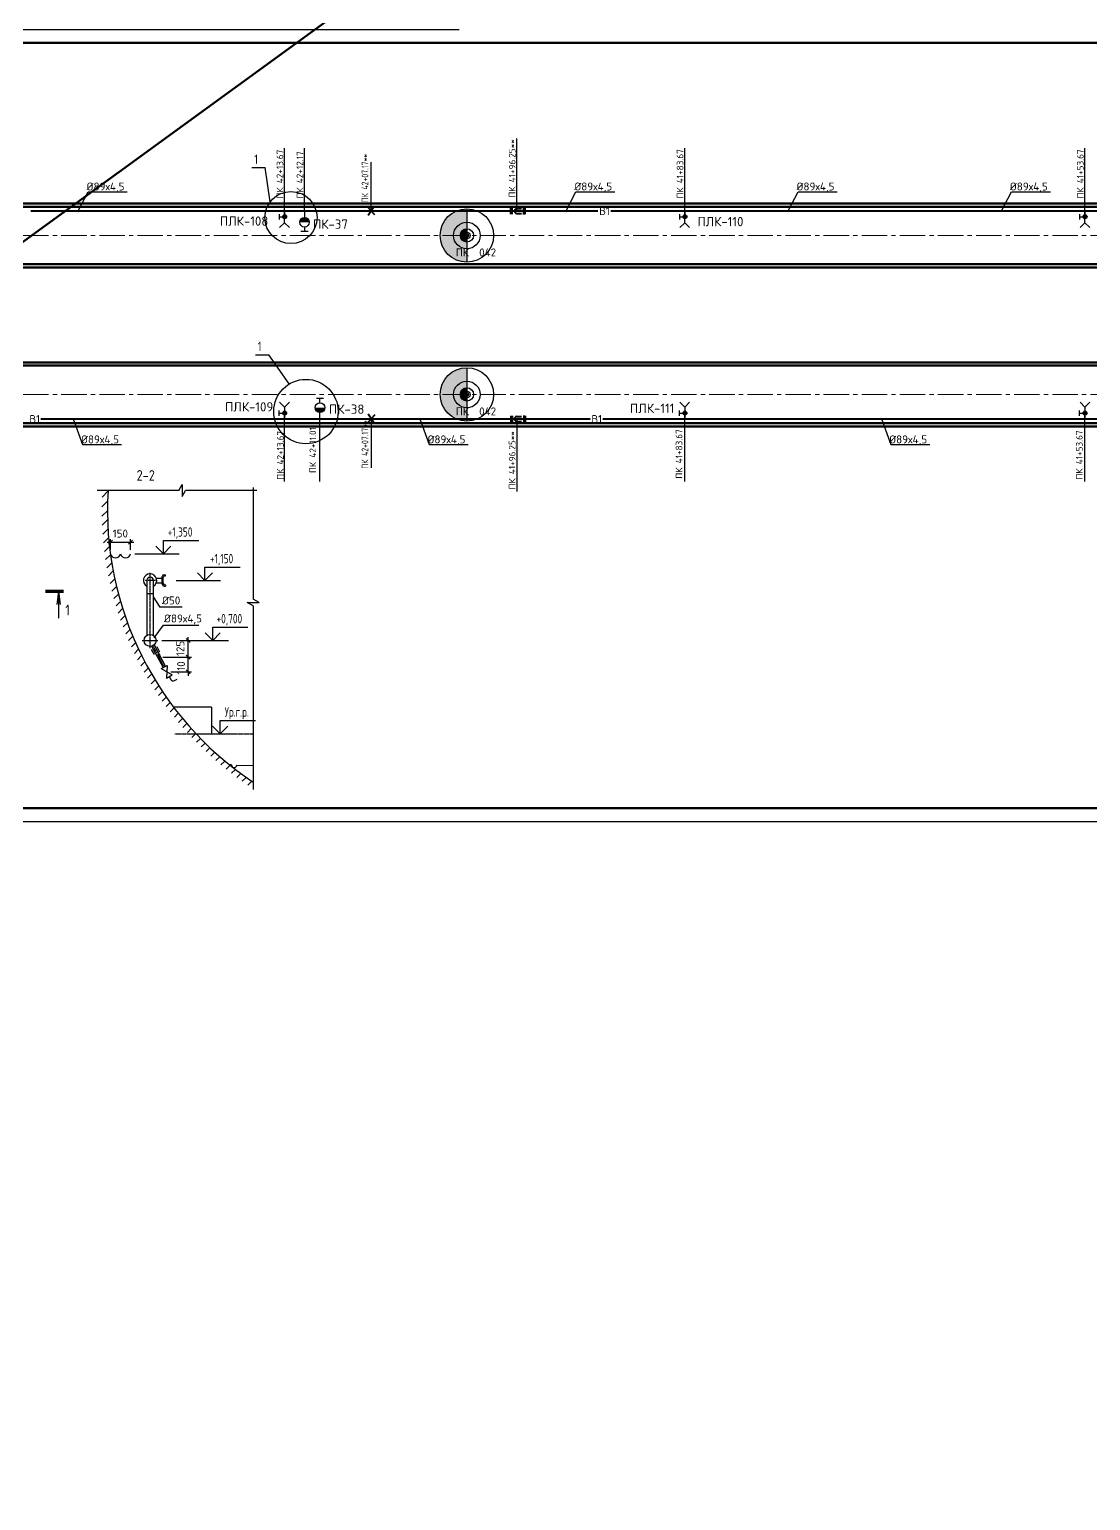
# Paper-space layout 'л2-л8' of a CAD drawing. Header units: millimetres. Extents: x 10032 to 18918, y -3051 to 627.
# Drawn here: x 16725 to 17123, y -2688 to -2137 of the extents above; entities that cross this region are included whole.
import ezdxf
from ezdxf.enums import TextEntityAlignment as Align

# ---------------------------------------------------------------- set-up
doc = ezdxf.new("R2010")
doc.units = ezdxf.units.MM
doc.header["$LTSCALE"] = 0.5
doc.linetypes.add('CENTER', pattern=[2, 1.25, -0.25, 0.25, -0.25])
doc.linetypes.add('CENTER2', pattern=[28.575, 19.05, -3.175, 3.175, -3.175])
for name, color, linetype, lineweight in [('1_fragment_plan', 7, 'Continuous', 30), ('1_PK500', 5, 'Continuous', 35), ('_Формат', 7, 'Continuous', 35), ('А_Конструкции', 4, 'Continuous', 50), ('АР_Оси', 242, 'CENTER2', 18)]:
    doc.layers.add(name, color=color, linetype=linetype, lineweight=lineweight)
for name, color, linetype in [('1_NADPIS', 7, 'Continuous'), ('DIZAIN', 30, 'Continuous'), ('FORMAT', 7, 'Continuous'), ('OTMETKI', 2, 'Continuous'), ('ВК_конструкции', 7, 'Continuous'), ('ВК_надписи', 7, 'Continuous'), ('ВК_отметки', 9, 'Continuous'), ('ВК_сети', 4, 'Continuous'), ('ГТ_ПК', 2, 'Continuous'), ('ГТ_ПК @ 0.25', 2, 'Continuous'), ('ГТ_ПК @ 0.5', 2, 'Continuous'), ('ГТ_ПК @ 1', 2, 'Continuous'), ('ГТ_ПК @ 2', 2, 'Continuous'), ('ГТ_ПК @ 4', 2, 'Continuous')]:
    doc.layers.add(name, color=color, linetype=linetype)
doc.styles.add('ROMANS', font='romans.shx', dxfattribs={"width": 0.8, "height": 1.75})
doc.styles.add('RS-3-08', font='romans.shx', dxfattribs={"width": 0.8, "height": 3})
doc.styles.add('Стандарт ММП', font='isocpeur.ttf')
doc.dimstyles.new('M1000', dxfattribs={"dimtxt": 3, "dimasz": 2, "dimexe": 1.2, "dimexo": 1.5, "dimgap": 1.3, "dimtad": 1, "dimdec": 0, "dimlfac": 1000, "dimrnd": 1, "dimzin": 0, "dimdsep": 46, "dimtxsty": 'RS-3-08', "dimblk1": 'OBLIQUE', "dimblk2": 'OBLIQUE', "dimsah": 1, "dimcen": 0, "dimdle": 1.2, "dimadec": 0, "dimazin": 0, "dimtfac": 1, "dimtdec": 0, "dimtmove": 2, "dimatfit": 3, "dimldrblk": 'ARCHTICK', "dimfxl": 1, "dimtolj": 1, "dimtzin": 0, "dimarcsym": 0})

# ---------------------------------------------------------------- blocks, each defined once
blk = doc.blocks.new('ПК')
at = {"layer": 'ГТ_ПК'}
blk.add_hatch(color=0, dxfattribs=at).paths.add_polyline_path([(0, -2.5, 0.414214), (2.5, 0, 0.414214), (0, 2.5)])
at = {"layer": 'ГТ_ПК', "color": 0}
blk.add_line((0, -2.5), (0, 2.5), dxfattribs=at)
blk.add_circle((0, 0), 2.5, dxfattribs=at)
blk = doc.blocks.new('*U473')
at = {"layer": 'ГТ_ПК @ 0.25', "extrusion": (9.32183e-09, 7.72587e-22, 1), "xscale": 0.2500000000000059, "yscale": 0.2500000000000053, "zscale": 0.2500000000000053, "rotation": 180}
blk.add_blockref('ПК', (16889.29, -2213.87, 0), dxfattribs=at)
at = {"layer": 'ГТ_ПК @ 0.5', "extrusion": (9.32183e-09, 7.72587e-22, 1), "xscale": 0.5000000000000185, "yscale": 0.5000000000000173, "zscale": 0.5000000000000173, "rotation": 180}
blk.add_blockref('ПК', (16889.29, -2213.87, 0), dxfattribs=at)
at = {"layer": 'ГТ_ПК @ 1', "extrusion": (9.32183e-09, 7.72587e-22, 1), "rotation": 179.9999999999641}
blk.add_blockref('ПК', (16889.29, -2213.87, 0), dxfattribs=at)
at = {"layer": 'ГТ_ПК @ 2', "extrusion": (9.32183e-09, 7.72587e-22, 1), "xscale": 2.000000000000074, "yscale": 2.000000000000069, "zscale": 2.000000000000069, "rotation": 180}
blk.add_blockref('ПК', (16889.29, -2213.87, 0), dxfattribs=at)
at = {"layer": 'ГТ_ПК @ 4', "extrusion": (9.32183e-09, 7.72587e-22, 1), "xscale": 4.000000000000095, "yscale": 4.000000000000085, "zscale": 4.000000000000085, "rotation": 180}
blk.add_blockref('ПК', (16889.29, -2213.87, 0), dxfattribs=at)
blk = doc.blocks.new('*U492')
at = {"layer": 'ГТ_ПК @ 0.25', "extrusion": (9.32183e-09, 7.72587e-22, 1), "xscale": 0.2500000000000059, "yscale": 0.2500000000000053, "zscale": 0.2500000000000053, "rotation": 180}
blk.add_blockref('ПК', (16889.29, -2273.47, 0), dxfattribs=at)
at = {"layer": 'ГТ_ПК @ 0.5', "extrusion": (9.32183e-09, 7.72587e-22, 1), "xscale": 0.5000000000000185, "yscale": 0.5000000000000173, "zscale": 0.5000000000000173, "rotation": 180}
blk.add_blockref('ПК', (16889.29, -2273.47, 0), dxfattribs=at)
at = {"layer": 'ГТ_ПК @ 1', "extrusion": (9.32183e-09, 7.72587e-22, 1), "rotation": 179.9999999999641}
blk.add_blockref('ПК', (16889.29, -2273.47, 0), dxfattribs=at)
at = {"layer": 'ГТ_ПК @ 2', "extrusion": (9.32183e-09, 7.72587e-22, 1), "xscale": 2.000000000000074, "yscale": 2.000000000000069, "zscale": 2.000000000000069, "rotation": 180}
blk.add_blockref('ПК', (16889.29, -2273.47, 0), dxfattribs=at)
at = {"layer": 'ГТ_ПК @ 4', "extrusion": (9.32183e-09, 7.72587e-22, 1), "xscale": 4.000000000000095, "yscale": 4.000000000000085, "zscale": 4.000000000000085, "rotation": 180}
blk.add_blockref('ПК', (16889.29, -2273.47, 0), dxfattribs=at)
blk = doc.blocks.new('RAZ')
at = {"layer": '1_fragment_plan'}
for q in [(4.96, 5.65), (4.96, 4.35), (10, 5)]:
    blk.add_line((0, 5), q, dxfattribs=at)
at = {"layer": '1_fragment_plan', "color": 4, "const_width": 1.2}
blk.add_lwpolyline([(0, 6.99), (0, 0)], dxfattribs=at)
blk = doc.blocks.new('_raznl')
at = {"layer": 'DIZAIN', "rotation": 90}
blk.add_blockref('RAZ', (0, 0), dxfattribs=at)
at = {"layer": 'DIZAIN', "color": 4, "style": 'ROMANS', "width": 0.8, "flags": 4}
blk.add_attdef('N', text='', height=4, dxfattribs=at).set_placement((-7.55, 5), align=Align.RIGHT)
blk = doc.blocks.new('_razg')
at = {"layer": 'DIZAIN', "color": 4, "style": 'ROMANS', "width": 0.8, "flags": 4}
blk.add_attdef('N-N', text='', height=4, dxfattribs=at).set_placement((0.14, 3.55), align=Align.MIDDLE)
blk = doc.blocks.new('_otmp')
at = {"layer": 'ВК_отметки'}
blk.add_line((4.24, 0), (20.89, 0), dxfattribs=at)
at = {"layer": 'ВК_отметки', "linetype": 'Continuous'}
blk.add_lwpolyline([(15, 0), (12.17, 2.83)], dxfattribs=at)
at = {"layer": 'ВК_отметки'}
for points in [[(15, 0), (15, 5), (28.21, 5)], [(15, 0), (17.83, 2.83)]]:
    blk.add_lwpolyline(points, dxfattribs=at)
at = {"layer": 'ВК_отметки', "style": 'ROMANS', "width": 0.7, "flags": 4}
blk.add_attdef('О', text='', height=3.5, dxfattribs=at).set_placement((21.25, 6.42), align=Align.CENTER)
blk = doc.blocks.new('_Oblique')
at = {"linetype": 'ByBlock', "lineweight": 30}
blk.add_line((-0.5, -0.5), (0.5, 0.5), dxfattribs=at)
blk = doc.blocks.new('*D53')
at = {"layer": 'Defpoints', "color": 0, "lineweight": 30, "ltscale": 0.5}
for p in [(16774.08, -2371.95), (16784.87, -2371.95), (16776.81, -2377.45)]:
    blk.add_point(p, dxfattribs=at)
at = {"layer": 'ВК_надписи', "color": 7, "lineweight": -2, "ltscale": 0.5}
for p, q in [((16784.87, -2371.95), (16784.87, -2370.45)), ((16775.58, -2371.95), (16786.07, -2371.95)), ((16784.87, -2377.45), (16784.87, -2371.95)), ((16778.31, -2377.45), (16786.07, -2377.45)), ((16784.87, -2377.45), (16784.87, -2378.95))]:
    blk.add_line(p, q, dxfattribs=at)
at = {"layer": 'ВК_надписи', "color": 7, "lineweight": -2, "ltscale": 0.5, "xscale": 1.5, "yscale": 1.5, "zscale": 1.5}
for p, rotation in [((16784.87, -2371.95), 270), ((16784.87, -2377.45), 90)]:
    blk.add_blockref('_Oblique', p, dxfattribs=dict(at, rotation=rotation))
at = {"layer": 'ВК_надписи', "color": 7, "ltscale": 0.5, "insert": (16782.17, -2376.05), "char_height": 3, "attachment_point": 5, "rotation": 90, "style": 'Стандарт ММП'}
blk.add_mtext('\\A1;110', dxfattribs=at)
blk = doc.blocks.new('*D54')
at = {"layer": 'Defpoints', "color": 0, "lineweight": 30, "ltscale": 0.5}
for p in [(16773.5, -2365.7), (16784.87, -2365.7), (16773.88, -2371.95)]:
    blk.add_point(p, dxfattribs=at)
at = {"layer": 'ВК_надписи', "color": 7, "lineweight": -2, "ltscale": 0.5}
for p, q in [((16775, -2365.7), (16786.07, -2365.7)), ((16784.87, -2373.15), (16784.87, -2364.5)), ((16775.38, -2371.95), (16786.07, -2371.95))]:
    blk.add_line(p, q, dxfattribs=at)
at = {"layer": 'ВК_надписи', "color": 7, "lineweight": -2, "ltscale": 0.5, "xscale": 1.5, "yscale": 1.5, "zscale": 1.5}
for p, rotation in [((16784.87, -2365.7), 90), ((16784.87, -2371.95), 270)]:
    blk.add_blockref('_Oblique', p, dxfattribs=dict(at, rotation=rotation))
at = {"layer": 'ВК_надписи', "color": 7, "ltscale": 0.5, "insert": (16781.91, -2368.69), "char_height": 3, "attachment_point": 5, "rotation": 90, "style": 'Стандарт ММП'}
blk.add_mtext('\\A1;125', dxfattribs=at)

psp = doc.layouts.new('л2-л8')

# ---------------------------------------------------------------- hatches: boundary and pattern name
at = {"layer": 'ВК_конструкции', "ltscale": 0.5}
h = psp.add_hatch(dxfattribs=at)
h.set_pattern_fill('ANSI31', scale=20, style=0)
h.set_pattern_definition([(45, (17976.3092, -2127.6887), (-1.767767, 1.767767), [])])
h.paths.add_polyline_path([(16809.2271, -2421.3052), (16809.2271, -2418.8345, -0.05751116), (16787.777, -2400.7015), (16784.9645, -2400.7015, 0.06414648)])
h.paths.add_polyline_path([(16784.9645, -2400.7015), (16787.777, -2400.7015, -0.08615345), (16764.7344, -2365.7015), (16762.4862, -2365.7015, 0.08407387)])
h.paths.add_polyline_path([(16754.5648, -2316.833), (16752.5, -2316.833, 0.1011291), (16762.4862, -2365.7015), (16764.7344, -2365.7015, -0.10294791)])
h.paths.add_polyline_path([(16754.7851, -2309.4895), (16752.7166, -2309.4895, 0.01474786), (16752.5, -2316.833), (16754.5648, -2316.833, -0.01499678)])
at = {"layer": 'ВК_сети', "ltscale": 0.5}
h = psp.add_hatch(color=5, dxfattribs=at)
h.paths.add_polyline_path([(16821.7484, -2206.857, 0.41421356), (16820.9984, -2206.107), (16820.9984, -2206.857)])
h.paths.add_polyline_path([(16821.7484, -2206.857), (16820.9984, -2206.857), (16820.9984, -2207.607, 0.41421356)])
h.paths.add_polyline_path([(16820.9984, -2206.857), (16820.9984, -2206.107, 0.58408052), (16820.3565, -2207.245)])
h.paths.add_polyline_path([(16820.9984, -2207.607), (16820.9984, -2206.857), (16820.3565, -2207.245, 0.26256208)])
h = psp.add_hatch(color=5, dxfattribs=at)
h.paths.add_polyline_path([(16971.7484, -2206.857, 0.41421356), (16970.9984, -2206.107), (16970.9984, -2206.857)])
h.paths.add_polyline_path([(16971.7484, -2206.857), (16970.9984, -2206.857), (16970.9984, -2207.607, 0.41421356)])
h.paths.add_polyline_path([(16970.9984, -2206.857), (16970.9984, -2206.107, 0.58408052), (16970.3565, -2207.245)])
h.paths.add_polyline_path([(16970.9984, -2207.607), (16970.9984, -2206.857), (16970.3565, -2207.245, 0.26256208)])
h = psp.add_hatch(color=5, dxfattribs=at)
h.paths.add_polyline_path([(17121.7484, -2206.857, 0.41421356), (17120.9984, -2206.107), (17120.9984, -2206.857)])
h.paths.add_polyline_path([(17121.7484, -2206.857), (17120.9984, -2206.857), (17120.9984, -2207.607, 0.41421356)])
h.paths.add_polyline_path([(17120.9984, -2206.857), (17120.9984, -2206.107, 0.58408052), (17120.3565, -2207.245)])
h.paths.add_polyline_path([(17120.9984, -2207.607), (17120.9984, -2206.857), (17120.3565, -2207.245, 0.26256208)])
h = psp.add_hatch(color=1, dxfattribs=at)
h.paths.add_polyline_path([(16826.6367, -2208.916), (16830.2367, -2208.916, 0.09159777), (16830.1179, -2208.2728), (16826.7556, -2208.2728, 0.09159777)])
h.paths.add_polyline_path([(16826.7556, -2208.2728), (16830.1179, -2208.2728, 0.68812614)])
h = psp.add_hatch(color=1, dxfattribs=at)
h.paths.add_polyline_path([(16826.6367, -2208.916), (16830.2367, -2208.916, 0.09159777), (16830.1179, -2208.2728), (16826.7556, -2208.2728, 0.09159777)])
h.paths.add_polyline_path([(16826.7556, -2208.2728), (16830.1179, -2208.2728, 0.68812614)])
h = psp.add_hatch(color=5, dxfattribs=at)
h.paths.add_polyline_path([(16821.7484, -2280.4803, -0.41421356), (16820.9984, -2281.2303), (16820.9984, -2280.4803)])
h.paths.add_polyline_path([(16821.7484, -2280.4803), (16820.9984, -2280.4803), (16820.9984, -2279.7303, -0.41421356)])
h.paths.add_polyline_path([(16820.9984, -2280.4803), (16820.9984, -2281.2303, -0.58408052), (16820.3565, -2280.0923)])
h.paths.add_polyline_path([(16820.9984, -2279.7303), (16820.9984, -2280.4803), (16820.3565, -2280.0923, -0.26256208)])
h = psp.add_hatch(color=1, dxfattribs=at)
h.paths.add_polyline_path([(16832.4367, -2278.4214), (16836.0367, -2278.4214, -0.09159777), (16835.9179, -2279.0645), (16832.5556, -2279.0645, -0.09159777)])
h.paths.add_polyline_path([(16832.5556, -2279.0645), (16835.9179, -2279.0645, -0.68812614)])
h = psp.add_hatch(color=1, dxfattribs=at)
h.paths.add_polyline_path([(16832.4367, -2278.4214), (16836.0367, -2278.4214, -0.09159777), (16835.9179, -2279.0645), (16832.5556, -2279.0645, -0.09159777)])
h.paths.add_polyline_path([(16832.5556, -2279.0645), (16835.9179, -2279.0645, -0.68812614)])
h = psp.add_hatch(color=5, dxfattribs=at)
h.paths.add_polyline_path([(16971.7484, -2280.4803, -0.41421356), (16970.9984, -2281.2303), (16970.9984, -2280.4803)])
h.paths.add_polyline_path([(16971.7484, -2280.4803), (16970.9984, -2280.4803), (16970.9984, -2279.7303, -0.41421356)])
h.paths.add_polyline_path([(16970.9984, -2280.4803), (16970.9984, -2281.2303, -0.58408052), (16970.3565, -2280.0923)])
h.paths.add_polyline_path([(16970.9984, -2279.7303), (16970.9984, -2280.4803), (16970.3565, -2280.0923, -0.26256208)])
h = psp.add_hatch(color=5, dxfattribs=at)
h.paths.add_polyline_path([(17121.7484, -2280.4803, -0.41421356), (17120.9984, -2281.2303), (17120.9984, -2280.4803)])
h.paths.add_polyline_path([(17121.7484, -2280.4803), (17120.9984, -2280.4803), (17120.9984, -2279.7303, -0.41421356)])
h.paths.add_polyline_path([(17120.9984, -2280.4803), (17120.9984, -2281.2303, -0.58408052), (17120.3565, -2280.0923)])
h.paths.add_polyline_path([(17120.9984, -2279.7303), (17120.9984, -2280.4803), (17120.3565, -2280.0923, -0.26256208)])

# ---------------------------------------------------------------- linework, layer by layer
at = {"layer": '1_NADPIS', "color": 1, "linetype": 'Continuous'}
for p, q in [((16908.0067, -2204.6771), (16908.0067, -2177.4859)), ((16820.9367, -2204.6771, 0), (16820.9367, -2181.1676, 0)), ((16828.4367, -2204.6771, 0), (16828.4367, -2181.1676, 0)), ((16970.9367, -2204.6771, 0), (16970.9367, -2181.1676, 0)), ((17120.9367, -2204.6771, 0), (17120.9367, -2181.1676, 0)), ((16808.7516, -2188.4439, 0), (16813.6917, -2188.4439, 0)), ((16815.5779, -2201.2623, 0), (16813.6917, -2188.4439, 0)), ((16853.4824, -2204.6334, 0), (16853.4824, -2186.3267, 0)), ((16820.9367, -2306.1697, 0), (16820.9367, -2282.6602, 0)), ((16834.2367, -2306.1697, 0), (16834.2367, -2282.6602, 0)), ((16853.4824, -2282.6359, 0), (16853.4824, -2300.9426, 0)), ((16908.0067, -2282.6602), (16908.0067, -2309.8514)), ((16970.9367, -2306.1697, 0), (16970.9367, -2282.6602, 0)), ((17120.9367, -2306.1697, 0), (17120.9367, -2282.6602, 0))]:
    psp.add_line(p, q, dxfattribs=at)
at = {"layer": '_Формат', "color": 7, "lineweight": 25}
for p, q in [((16534.3954, -2136.615), (16886.4027, -2136.615)), ((16534.3954, -2433.615), (18304.4897, -2433.615))]:
    psp.add_line(p, q, dxfattribs=at)
at = {"layer": '_Формат', "color": 7, "lineweight": 60}
for p, q in [((16554.3954, -2141.6153), (16936.7148, -2141.615)), ((16554.3954, -2428.6153), (18299.4897, -2428.615))]:
    psp.add_line(p, q, dxfattribs=at)
at = {"layer": 'Defpoints', "color": 6, "linetype": 'Continuous', "lineweight": 100}
psp.add_line((16073.7194, -2688.1887), (18918.0119, -620.1477), dxfattribs=at)
at = {"layer": 'FORMAT', "lineweight": 60}
psp.add_line((16881.4027, -2141.615), (18299.4897, -2141.615), dxfattribs=at)
at = {"layer": 'А_Конструкции'}
for p, q in [((17953.0067, -2201.8686), (16567.3715, -2201.8686)), ((17953.0067, -2203.0686), (16567.3715, -2203.0686)), ((18225.2045, -2224.6686), (16567.3715, -2224.6686)), ((18225.2045, -2225.8686), (16567.3715, -2225.8686)), ((18225.2045, -2261.4686), (16567.3715, -2261.4686)), ((18225.2045, -2262.6686), (16567.3715, -2262.6686)), ((17953.0067, -2284.2686), (16567.3715, -2284.2686)), ((17953.0067, -2285.4686), (16567.3715, -2285.4686))]:
    psp.add_line(p, q, dxfattribs=at)
at = {"layer": 'АР_Оси', "color": 7}
for p, q in [((16565.815, -2213.8686), (18225.2045, -2213.8686)), ((16565.815, -2273.4686), (18225.2045, -2273.4686))]:
    psp.add_line(p, q, dxfattribs=at)
at = {"layer": 'ВК_конструкции', "color": 7, "ltscale": 0.5}
for p, q in [((16781.3774, -2309.4895), (16750.7039, -2309.4895)), ((16810.5282, -2309.4895), (16783.8764, -2309.4895)), ((16809.2271, -2308.4061), (16809.2271, -2350.2669)), ((16809.2271, -2352.7658), (16809.2271, -2421.534))]:
    psp.add_line(p, q, dxfattribs=at)
at = {"layer": 'ВК_конструкции', "ltscale": 0.5}
for p, q in [((16781.3774, -2309.4895), (16782.6269, -2307.2473)), ((16782.6269, -2307.2473), (16782.6269, -2311.7318)), ((16782.6269, -2311.7318), (16783.8764, -2309.4895)), ((16809.2271, -2331.7846), (16809.2271, -2350.2669)), ((16809.2271, -2352.7658), (16806.9849, -2351.5164)), ((16806.9849, -2351.5164), (16811.4694, -2351.5164)), ((16811.4694, -2351.5164), (16809.2271, -2350.2669)), ((16809.2271, -2352.7658), (16809.2271, -2370.3947))]:
    psp.add_line(p, q, dxfattribs=at)
at = {"layer": 'ВК_конструкции'}
for p, q in [((16793.5491, -2390.7015), (16779.3423, -2390.7015)), ((16793.5491, -2390.7015), (16793.5491, -2400.7015)), ((16801.0652, -2412.3572), (16800.3501, -2412.3374)), ((16803.0645, -2412.4123), (16809.2271, -2412.5823))]:
    psp.add_line(p, q, dxfattribs=at)
at = {"layer": 'ВК_конструкции', "color": 7, "linetype": 'CENTER', "ltscale": 0.2}
psp.add_line((16779.8018, -2400.7015), (16809.2271, -2400.7015), dxfattribs=at)
at = {"layer": 'ВК_конструкции', "color": 7, "ltscale": 0.5}
psp.add_arc((16877.0648, -2316.833), 122.5, 176.563248, 236.373463, dxfattribs=at)
at = {"layer": 'ВК_конструкции'}
psp.add_arc((16802.0648, -2412.3847), 1, 178.419828, 358.419828, dxfattribs=at)
at = {"layer": 'ВК_надписи'}
for p, q in [((16743.6504, -2204.6771, 0), (16747.3102, -2197.4794, 0)), ((16747.3102, -2197.4794, 0), (16761.9496, -2197.4794, 0)), ((16926.4625, -2204.6771, 0), (16930.1223, -2197.4794, 0)), ((16930.1223, -2197.4794, 0), (16944.7617, -2197.4794, 0)), ((17009.7546, -2204.6771, 0), (17013.4144, -2197.4794, 0)), ((17013.4144, -2197.4794, 0), (17028.0538, -2197.4794, 0)), ((17089.7106, -2204.6771, 0), (17093.3703, -2197.4794, 0)), ((17093.3703, -2197.4794, 0), (17108.0098, -2197.4794, 0)), ((16741.7817, -2282.6602, 0), (16745.234, -2292.2914, 0)), ((16871.651, -2282.6602, 0), (16875.1032, -2292.2914, 0)), ((17044.7034, -2282.6602, 0), (17048.1557, -2292.2914, 0)), ((16745.234, -2292.2914, 0), (16759.8735, -2292.2914, 0)), ((16875.1032, -2292.2914, 0), (16889.7427, -2292.2914, 0)), ((17048.1557, -2292.2914, 0), (17062.7951, -2292.2914, 0))]:
    psp.add_line(p, q, dxfattribs=at)
at = {"layer": 'ВК_надписи', "color": 1, "lineweight": 30, "ltscale": 0.5}
for p in [(16810.0777, -2258.6074), (16822.7219, -2269.5488, 0)]:
    psp.add_line(p, (16815.0177, -2258.6074), dxfattribs=at)
at = {"layer": 'ВК_надписи', "color": 7, "ltscale": 0.5}
for p, q in [((16754.4633, -2328.8997), (16764.4589, -2328.8997)), ((16755.6633, -2331.7015), (16755.6633, -2327.6997)), ((16763.2589, -2331.7015), (16763.2589, -2327.6997))]:
    psp.add_line(p, q, dxfattribs=at)
at = {"layer": 'ВК_надписи', "ltscale": 0.5}
for p, q in [((16771.7484, -2349.3909), (16774.2398, -2353.2458)), ((16782.5193, -2353.2458), (16774.2398, -2353.2458)), ((16772.1385, -2364.7825), (16775.6412, -2359.9981)), ((16775.6412, -2359.9981), (16788.8452, -2359.9981))]:
    psp.add_line(p, q, dxfattribs=at)
at = {"layer": 'ВК_надписи', "color": 1, "lineweight": 30, "ltscale": 0.5}
for centre, radius in [((16823.3588, -2207.161, 0), 9.7641), ((16828.9679, -2279.8894, 0), 12.0807)]:
    psp.add_circle(centre, radius, dxfattribs=at)
at = {"layer": 'ВК_сети', "color": 5, "ltscale": 0.5}
for p, q in [((16818.9688, -2205.8254, 0), (16818.9688, -2207.8872, 0)), ((16820.9367, -2209.1158, 0), (16820.9367, -2204.6771, 0)), ((16968.9688, -2205.8254, 0), (16968.9688, -2207.8872, 0)), ((16970.9367, -2209.1158, 0), (16970.9367, -2204.6771, 0)), ((17118.9688, -2205.8254, 0), (17118.9688, -2207.8872, 0)), ((17120.9367, -2209.1158, 0), (17120.9367, -2204.6771, 0)), ((16818.9688, -2206.8563, 0), (16820.9984, -2206.8563, 0)), ((16820.9367, -2209.1158, 0), (16819.1126, -2210.94, 0)), ((16820.9367, -2209.1158, 0), (16822.7609, -2210.94, 0)), ((16968.9688, -2206.8563, 0), (16970.9984, -2206.8563, 0)), ((16970.9367, -2209.1158, 0), (16969.1126, -2210.94, 0)), ((16970.9367, -2209.1158, 0), (16972.7609, -2210.94, 0)), ((17118.9688, -2206.8563, 0), (17120.9984, -2206.8563, 0)), ((17120.9367, -2209.1158, 0), (17119.1126, -2210.94, 0)), ((17120.9367, -2209.1158, 0), (17122.7609, -2210.94, 0)), ((16820.9367, -2278.2215, 0), (16819.1126, -2276.3973, 0)), ((16820.9367, -2278.2215, 0), (16822.7609, -2276.3973, 0)), ((16970.9367, -2278.2215, 0), (16969.1126, -2276.3973, 0)), ((16970.9367, -2278.2215, 0), (16972.7609, -2276.3973, 0)), ((17120.9367, -2278.2215, 0), (17119.1126, -2276.3973, 0)), ((17120.9367, -2278.2215, 0), (17122.7609, -2276.3973, 0)), ((16818.9688, -2281.5119, 0), (16818.9688, -2279.4501, 0)), ((16818.9688, -2280.481, 0), (16820.9984, -2280.481, 0)), ((16820.9367, -2278.2215, 0), (16820.9367, -2282.6602, 0)), ((16968.9688, -2281.5119, 0), (16968.9688, -2279.4501, 0)), ((16968.9688, -2280.481, 0), (16970.9984, -2280.481, 0)), ((16970.9367, -2278.2215, 0), (16970.9367, -2282.6602, 0)), ((17118.9688, -2281.5119, 0), (17118.9688, -2279.4501, 0)), ((17118.9688, -2280.481, 0), (17120.9984, -2280.481, 0)), ((17120.9367, -2278.2215, 0), (17120.9367, -2282.6602, 0)), ((16772.8968, -2342.3279), (16775.1415, -2342.3279)), ((16772.8968, -2344.0751), (16775.1415, -2344.0751)), ((16775.1415, -2344.6509), (16775.1415, -2341.7522)), ((16775.5199, -2344.361), (16775.5199, -2342.042)), ((16775.8165, -2341.0772), (16776.3554, -2341.0772)), ((16776.0599, -2341.502), (16776.3554, -2341.502)), ((16776.3554, -2341.502), (16776.3554, -2341.0772)), ((16775.8165, -2345.3259), (16776.3554, -2345.3259)), ((16776.0599, -2344.901), (16776.3554, -2344.901)), ((16776.3554, -2344.901), (16776.3554, -2345.3259)), ((16771.0113, -2369.1095), (16772.0304, -2371.0235)), ((16773.0592, -2368.0097), (16774.0783, -2369.9237)), ((16774.7576, -2376.2565), (16776.9644, -2375.0816)), ((16774.7576, -2376.2565), (16778.8624, -2378.6466)), ((16776.9644, -2375.0816), (16776.6557, -2379.8215)), ((16776.6557, -2379.8215), (16778.8624, -2378.6466)), ((16777.7591, -2379.234), (16778.3363, -2380.3181)), ((16779.6889, -2380.7308), (16780.7317, -2380.1756))]:
    psp.add_line(p, q, dxfattribs=at)
at = {"layer": 'ВК_сети', "color": 1, "lineweight": 30, "ltscale": 0.5, "extrusion": (-3.27269e-07, 1.1423e-06, 1)}
for p, q in [((16820.9367, -2204.6771, 0), (16820.9367, -2207.632, 0)), ((16970.9367, -2204.6771, 0), (16970.9367, -2207.632, 0)), ((17120.9367, -2204.6771, 0), (17120.9367, -2207.632, 0))]:
    psp.add_line(p, q, dxfattribs=at)
at = {"layer": 'ВК_сети', "color": 1, "ltscale": 0.5}
for p, q in [((16828.4367, -2204.6771, 0), (16828.4367, -2207.116, 0)), ((16828.4367, -2204.6771, 0), (16828.4367, -2207.116, 0)), ((16828.4367, -2210.716, 0), (16828.4367, -2212.3689, 0)), ((16828.4367, -2210.716, 0), (16828.4367, -2212.3689, 0)), ((16829.7786, -2212.3689, 0), (16827.0948, -2212.3689, 0)), ((16829.7786, -2212.3689, 0), (16827.0948, -2212.3689, 0)), ((16835.5786, -2274.9684, 0), (16832.8948, -2274.9684, 0)), ((16835.5786, -2274.9684, 0), (16832.8948, -2274.9684, 0)), ((16834.2367, -2276.6214, 0), (16834.2367, -2274.9684, 0)), ((16834.2367, -2276.6214, 0), (16834.2367, -2274.9684, 0)), ((16834.2367, -2282.6602), (16834.2367, -2280.2214, 0)), ((16834.2367, -2282.6602, 0), (16834.2367, -2280.2214, 0))]:
    psp.add_line(p, q, dxfattribs=at)
at = {"layer": 'ВК_сети', "color": 5, "lineweight": 40, "ltscale": 0.5}
for p, q in [((16854.8148, -2206.1729, 0), (16852.0587, -2203.1813, 0)), ((16854.5703, -2202.9884, 0), (16852.3032, -2206.3657, 0)), ((16905.7431, -2205.8908), (16905.7735, -2203.4083)), ((16906.2395, -2205.8307), (16906.2699, -2203.3482, 0)), ((16908.0626, -2205.5753), (16909.7335, -2205.5958)), ((16908.0846, -2203.7804), (16909.7555, -2203.8009)), ((16910.6427, -2205.9508), (16910.6731, -2203.4683)), ((16911.1391, -2205.8908), (16911.1695, -2203.4083)), ((16854.8148, -2281.0964, 0), (16852.0587, -2284.088, 0)), ((16854.5703, -2284.2808, 0), (16852.3032, -2280.9036, 0)), ((16905.7431, -2281.4465), (16905.7735, -2283.9291)), ((16906.2395, -2281.5066), (16906.2699, -2283.9891, 0)), ((16908.0626, -2281.762), (16909.7335, -2281.7415)), ((16910.6427, -2281.3865), (16910.6731, -2283.869)), ((16911.1391, -2281.4466), (16911.1695, -2283.9291)), ((16908.0846, -2283.5569), (16909.7555, -2283.5364))]:
    psp.add_line(p, q, dxfattribs=at)
at = {"layer": 'ВК_сети', "color": 1, "lineweight": 30, "ltscale": 0.5}
for p, q in [((16828.4367, -2207.6385, -0.0001), (16827.9194, -2207.6423, -0.0001)), ((16828.4367, -2207.6385, -0.0001), (16827.9194, -2207.6423, -0.0001)), ((16828.4338, -2207.2365, -0.0001), (16828.4367, -2207.6385, -0.0001)), ((16828.4338, -2207.2365, -0.0001), (16828.4367, -2207.6385, -0.0001)), ((16828.4367, -2207.6385, -0.0001), (16828.9541, -2207.6347, -0.0001)), ((16828.4367, -2207.6385, -0.0001), (16828.9541, -2207.6347, -0.0001)), ((16834.2367, -2279.6988, -0.0001), (16833.7194, -2279.695, -0.0001)), ((16834.2367, -2279.6988, -0.0001), (16833.7194, -2279.695, -0.0001)), ((16834.2338, -2280.1008, -0.0001), (16834.2367, -2279.6988, -0.0001)), ((16834.2338, -2280.1008, -0.0001), (16834.2367, -2279.6988, -0.0001)), ((16834.2367, -2279.6988, -0.0001), (16834.7541, -2279.7026, -0.0001)), ((16834.2367, -2279.6988, -0.0001), (16834.7541, -2279.7026, -0.0001))]:
    psp.add_line(p, q, dxfattribs=at)
at = {"layer": 'ВК_сети', "color": 1, "lineweight": 30, "ltscale": 0.5, "extrusion": (-3.27269e-07, -1.1423e-06, 1)}
for p, q in [((16820.9367, -2282.6602, 0), (16820.9367, -2279.7053, 0)), ((16970.9367, -2282.6602, 0), (16970.9367, -2279.7053, 0)), ((17120.9367, -2282.6602, 0), (17120.9367, -2279.7053, 0))]:
    psp.add_line(p, q, dxfattribs=at)
at = {"layer": 'ВК_сети', "color": 7, "linetype": 'CENTER', "ltscale": 0.2}
for p, q in [((16772.5463, -2343.2015), (16768.7009, -2343.2015)), ((16767.6249, -2365.7015), (16773.5002, -2365.7015))]:
    psp.add_line(p, q, dxfattribs=at)
at = {"layer": 'ВК_сети', "ltscale": 0.5}
for p, q in [((16769.3044, -2343.2015), (16769.3044, -2363.8307)), ((16771.8044, -2363.8307), (16771.8044, -2343.2015)), ((16769.3044, -2348.0549), (16771.8044, -2348.0549)), ((16773.4818, -2370.9285), (16774.2816, -2370.9285)), ((16773.8817, -2371.7515), (16773.8817, -2370.9285))]:
    psp.add_line(p, q, dxfattribs=at)
at = {"layer": 'ВК_сети', "color": 7, "linetype": 'CENTER', "ltscale": 0.4}
for p, q in [((16770.5544, -2368.5942), (16770.5544, -2340.3028)), ((16771.6116, -2367.6877), (16775.861, -2375.669))]:
    psp.add_line(p, q, dxfattribs=at)
at = {"layer": 'ВК_сети', "color": 9, "ltscale": 0.5}
for p, q in [((16771.1438, -2367.873), (16775.4197, -2375.904)), ((16772.0265, -2367.4031), (16776.3023, -2375.4341))]:
    psp.add_line(p, q, dxfattribs=at)
at = {"layer": 'ВК_сети', "color": 2, "lineweight": 40, "ltscale": 0.5, "elevation": 0}
for points in [[(16725.8084, -2204.6771), (16938.4167, -2204.6771)], [(16943.2169, -2204.6771), (17459.136, -2204.6771)], [(16729.6484, -2282.6602), (16935.5118, -2282.6602)], [(16940.3121, -2282.6602), (17194.5634, -2282.6602)]]:
    psp.add_lwpolyline(points, dxfattribs=at)
at = {"layer": 'ВК_сети', "color": 5, "ltscale": 0.5, "const_width": 0.4}
psp.add_lwpolyline([(16773.6817, -2371.9515, 1), (16774.0817, -2371.9515, 1)], format="xyb", close=True, dxfattribs=at)
at = {"layer": 'ВК_сети', "color": 5, "ltscale": 0.5}
for centre in [(16820.9984, -2206.857, 0), (16970.9984, -2206.857, 0), (17120.9984, -2206.857, 0), (16820.9984, -2280.4803, 0), (16970.9984, -2280.4803, 0), (17120.9984, -2280.4803, 0)]:
    psp.add_circle(centre, 0.75, dxfattribs=at)
at = {"layer": 'ВК_сети', "color": 1, "ltscale": 0.5}
for centre in [(16828.4367, -2208.916, 0), (16828.4367, -2208.916, 0), (16834.2367, -2278.4214, 0), (16834.2367, -2278.4214, 0)]:
    psp.add_circle(centre, 1.8, dxfattribs=at)
at = {"layer": 'ВК_сети', "ltscale": 0.5}
psp.add_circle((16770.5544, -2365.7015), 2.25, dxfattribs=at)
at = {"layer": 'ВК_сети', "color": 5, "lineweight": 40, "ltscale": 0.5}
for centre, start, end in [((16908.0067, -2204.6771), 85.038167, 273.557419), ((16908.0067, -2282.6602), 86.442581, 274.961833)]:
    psp.add_arc(centre, 0.9, start, end, dxfattribs=at)
at = {"layer": 'ВК_сети', "color": 5, "ltscale": 0.5}
for centre, radius, start, end in [((16757.5861, -2332.753), 1.9744, 193.131529, 346.868471), ((16761.3839, -2332.8117), 1.9151, 191.745525, 348.254475), ((16770.5544, -2343.2015), 2.5, 300, 240), ((16775.8165, -2341.7522), 0.675, 90, 180), ((16776.0599, -2342.042), 0.54, 90, 180), ((16775.8165, -2344.6509), 0.675, 180, 270), ((16776.0599, -2344.361), 0.54, 180, 270), ((16779.2189, -2379.8481), 1, 208.031728, 298.031728)]:
    psp.add_arc(centre, radius, start, end, dxfattribs=at)
at = {"layer": 'ВК_сети', "ltscale": 0.5}
psp.add_arc((16770.5544, -2343.2015), 1.25, 0, 180, dxfattribs=at)

# ---------------------------------------------------------------- block references
at = {"layer": 'ВК_надписи', "ltscale": 0.5}
ref = psp.add_blockref('_razg', (16768.7959, -2307.3861), dxfattribs=at)
ref.add_attrib('N-N', '2-2', dxfattribs={"layer": 'DIZAIN', "color": 5, "height": 4, "style": 'ROMANS', "width": 0.8}).set_placement((16768.9325, -2303.8337), align=Align.MIDDLE)
at = {"layer": 'ВК_надписи', "color": 7, "ltscale": 0.5, "xscale": 1.5, "yscale": 1.5, "zscale": 1.5, "rotation": 180}
psp.add_blockref('_Oblique', (16755.6633, -2328.8997), dxfattribs=at)
at = {"layer": 'ВК_надписи', "color": 7, "ltscale": 0.5, "xscale": 1.5, "yscale": 1.5, "zscale": 1.5}
psp.add_blockref('_Oblique', (16763.2589, -2328.8997), dxfattribs=at)
at = {"layer": 'ВК_надписи', "ltscale": 0.5}
ref = psp.add_blockref('_raznl', (16731.2374, -2347.3196), dxfattribs=dict(at, rotation=180))
ref.add_attrib('N', '1', dxfattribs={"layer": 'DIZAIN', "color": 5, "height": 4, "style": 'ROMANS', "width": 0.8}).set_placement((16740.463, -2356.3236), align=Align.RIGHT)
at = {"layer": 'ВК_отметки', "ltscale": 0.5}
ref = psp.add_blockref('_otmp', (16760.5576, -2333.2015), dxfattribs=at)
ref.add_attrib('О', '+1,350', dxfattribs={"layer": 'OTMETKI', "color": 9, "height": 3.5, "style": 'ROMANS', "width": 0.7}).set_placement((16781.8034, -2326.7849), align=Align.CENTER)
ref = psp.add_blockref('_otmp', (16776.0965, -2343.2015), dxfattribs=at)
ref.add_attrib('О', '+1,150', dxfattribs={"layer": 'OTMETKI', "color": 9, "height": 3.5, "style": 'ROMANS', "width": 0.7}).set_placement((16797.3423, -2336.7849), align=Align.CENTER)
ref = psp.add_blockref('_otmp', (16779.0242, -2365.7015), dxfattribs=at)
ref.add_attrib('О', '+0,700', dxfattribs={"layer": 'OTMETKI', "color": 9, "height": 3.5, "style": 'ROMANS', "width": 0.7}).set_placement((16800.27, -2359.2849), align=Align.CENTER)
ref = psp.add_blockref('_otmp', (16781.8176, -2400.7015), dxfattribs=at)
ref.add_attrib('О', 'Ур.г.р.', dxfattribs={"layer": 'OTMETKI', "color": 9, "height": 3.5, "style": 'ROMANS', "width": 0.7}).set_placement((16803.0633, -2394.2849), align=Align.CENTER)
at = {"layer": 'ГТ_ПК', "color": 6, "linetype": 'Continuous', "lineweight": 120}
for name in ['*U473', '*U492']:
    psp.add_blockref(name, (0, 0), dxfattribs=at)

# ---------------------------------------------------------------- texts
at = {"layer": '1_NADPIS', "color": 1, "linetype": 'Continuous', "style": 'Стандарт ММП'}
for s, height, rotation, p in [(' ПК 41+96.25**', 2.5, 90, (16907.524, -2201.2573)), ('ПК 42+13.67 ', 2.5, 90, (16820.4589, -2200.0137, 0)), ('ПК 42+12.17', 2.5, 90, (16827.9589, -2200.0137, 0)), ('ПК 41+83.67', 2.5, 90, (16970.4589, -2200.0137, 0)), ('ПК 41+53.67', 2.5, 90, (17120.4589, -2200.0137, 0)), ('ПК-37', 3.5, 360, (16831.62, -2211.3761)), ('ПК-38', 3.5, 360, (16837.6115, -2280.7506, 0)), ('ПК 42+13.67 ', 2.5, 90, (16820.5966, -2305.4609, 0)), ('ПК 42+11.01', 2.5, 90, (16832.8021, -2302.9068, 0)), (' ПК 41+96.25**', 2.5, 90, (16907.5142, -2310.6912)), ('ПК 41+83.67', 2.5, 90, (16970.054, -2305.0308, 0)), ('ПК 41+53.67', 2.5, 90, (17120.0739, -2305.3783, 0))]:
    psp.add_text(s, height=height, rotation=rotation, dxfattribs=at).set_placement(p)
at = {"layer": '1_NADPIS', "color": 1, "linetype": 'Continuous', "style": 'RS-3-08', "width": 0.8}
psp.add_text('1', height=3.5, dxfattribs=at).set_placement((16809.5611, -2187.0547, 0))
at = {"layer": '1_NADPIS', "color": 1, "linetype": 'Continuous', "style": 'Стандарт ММП', "width": 0.7}
for p in [(16852.3554, -2201.4795, 0), (16852.3554, -2301.3436, 0)]:
    psp.add_text('ПК 42+07.17**', height=2.5, rotation=90, dxfattribs=at).set_placement(p)
at = {"layer": '1_NADPIS', "linetype": 'Continuous', "style": 'Стандарт ММП'}
for s, p in [('ПЛК-108', (16796.7355, -2210.2264, 0)), ('ПЛК-110', (16975.7047, -2210.419, 0)), ('ПЛК-109', (16798.6509, -2279.8694, 0)), ('ПЛК-111', (16950.4281, -2280.4183, 0))]:
    psp.add_text(s, height=3.5, rotation=360, dxfattribs=at).set_placement(p)
at = {"layer": '1_PK500', "style": 'Стандарт ММП'}
for p in [(16938.8821, -2206.2401), (16725.3135, -2284.2232), (16935.9772, -2284.2232)]:
    psp.add_text('В1', height=3, rotation=0.560426, dxfattribs=at).set_placement(p)
at = {"layer": 'ВК_надписи', "lineweight": 30, "ltscale": 0.5, "style": 'Стандарт ММП'}
for p in [(16746.7493, -2197.0082, 0), (16929.5614, -2197.0082, 0), (17012.8535, -2197.0082, 0), (17092.8095, -2197.0082, 0), (16744.6731, -2291.8202, 0), (16874.5423, -2291.8202, 0), (17047.5948, -2291.8202, 0)]:
    psp.add_text('%%C89х4,5', height=3, dxfattribs=at).set_placement(p)
at = {"layer": 'ВК_надписи', "color": 1, "lineweight": 30, "ltscale": 0.5, "style": 'RS-3-08', "width": 0.8}
psp.add_text('1', height=3.5, dxfattribs=at).set_placement((16810.8872, -2257.2182))
at = {"layer": 'ВК_надписи', "ltscale": 0.5, "style": 'Стандарт ММП'}
for s, p in [('%%C50', (16775.0384, -2352.2183)), ('%%C89х4,5', (16775.7798, -2358.9706))]:
    psp.add_text(s, height=3, dxfattribs=at).set_placement(p)
at = {"layer": 'ВК_надписи', "char_height": 3, "attachment_point": 8, "style": 'Стандарт ММП'}
for insert in [(16892.6831, -2221.74), (16892.6831, -2281.34)]:
    psp.add_mtext('ПК  042', dxfattribs=dict(at, insert=insert))
at = {"layer": 'ВК_надписи', "ltscale": 0.5, "insert": (16759.3988, -2325.6202), "char_height": 3, "attachment_point": 5, "style": 'Стандарт ММП'}
psp.add_mtext('\\A1;150', dxfattribs=at)

# ---------------------------------------------------------------- dimensions: what is measured, and where the dimension line sits
at = {"layer": 'ВК_надписи', "ltscale": 0.5}
for base, p1, p2, text, picture, middle in [((16784.872, -2365.7015), (16773.8817, -2371.9515), (16773.5002, -2365.7015), '125', '*D54', (16781.9091, -2368.6931)), ((16784.872, -2371.9515), (16776.81, -2377.4515), (16774.0817, -2371.9515), '110', '*D53', (16782.1741, -2376.0475))]:
    dim = psp.add_linear_dim(base=base, p1=p1, p2=p2, angle=90, text=text, dimstyle='M1000', override={"dimasz": 1.5, "dimtxsty": 'Стандарт ММП', "dimclrd": 7, "dimclre": 7, "dimclrt": 7, "dimldrblk": 'Oblique', "dimfxl": 0.787402, "dimtfillclr": 7}, dxfattribs=at)
    dim.commit()
    dim.dimension.update_dxf_attribs({"geometry": picture, "text_midpoint": middle, "dimtype": 160})

doc.saveas('drawing.dxf')
